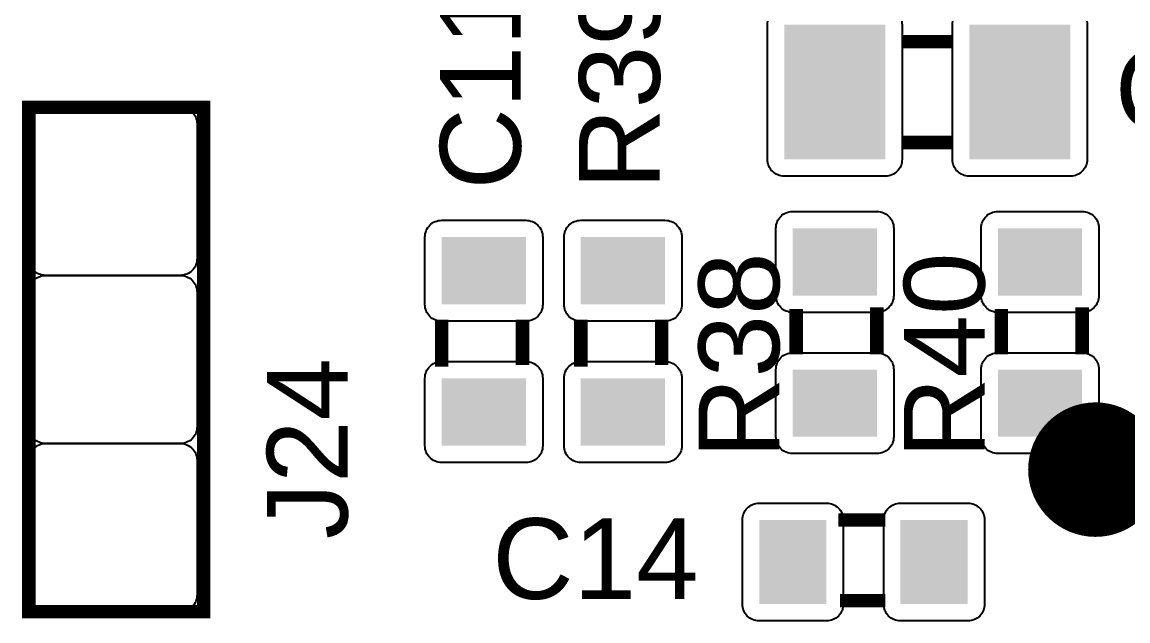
# Model space of a CAD drawing. Header units: inches. Extents: x -2.62 to 2.61, y -2.28 to 2.28.
# Drawn here: x -1.58 to -0.922, y -1.732 to -1.376 of the extents above; entities that cross this region are included whole.
import ezdxf

# ---------------------------------------------------------------- set-up
doc = ezdxf.new("R2010")
doc.units = ezdxf.units.IN
doc.layers.get('0').update_dxf_attribs({"linetype": 'CONTINUOUS'})

# ---------------------------------------------------------------- blocks, each defined once
blk = doc.blocks.new('RPAD')
blk.add_trace([(-0.5, -0.5), (-0.5, 0.5), (0.5, -0.5), (0.5, 0.5)])
blk = doc.blocks.new('EPAD')
at = {"const_width": 0.5}
blk.add_lwpolyline([(-0.25, 0, 1), (0.25, 0, 1)], format="xyb", close=True, dxfattribs=at)

msp = doc.modelspace()

# ---------------------------------------------------------------- linework, layer by layer
for points in [[(-1.056734, -1.375278), (-1.056586, -1.376283), (-1.056535, -1.377323), (-1.056535, -1.457323), (-1.056586, -1.458362), (-1.056734, -1.459367), (-1.056976, -1.460334), (-1.057307, -1.461258), (-1.057722, -1.462135), (-1.058217, -1.462959), (-1.058786, -1.463726), (-1.059426, -1.464432), (-1.060132, -1.465072), (-1.0609, -1.465642), (-1.061724, -1.466137), (-1.0626, -1.466551), (-1.063524, -1.466882), (-1.064491, -1.467124), (-1.065496, -1.467272), (-1.066535, -1.467323), (-1.126535, -1.467323), (-1.127575, -1.467272), (-1.12858, -1.467124), (-1.129547, -1.466882), (-1.130471, -1.466551), (-1.131347, -1.466137), (-1.132171, -1.465642), (-1.132939, -1.465072), (-1.133645, -1.464432), (-1.134285, -1.463726), (-1.134854, -1.462959), (-1.135349, -1.462135), (-1.135764, -1.461258), (-1.136094, -1.460334), (-1.136337, -1.459367), (-1.136485, -1.458362), (-1.136535, -1.457323), (-1.136535, -1.377323), (-1.136485, -1.376283), (-1.136337, -1.375278)], [(-0.946734, -1.375278), (-0.946586, -1.376283), (-0.946535, -1.377323), (-0.946535, -1.457323), (-0.946586, -1.458362), (-0.946734, -1.459367), (-0.946976, -1.460334), (-0.947307, -1.461258), (-0.947722, -1.462135), (-0.948217, -1.462959), (-0.948786, -1.463726), (-0.949426, -1.464432), (-0.950132, -1.465072), (-0.9509, -1.465642), (-0.951724, -1.466137), (-0.9526, -1.466551), (-0.953524, -1.466882), (-0.954491, -1.467124), (-0.955496, -1.467272), (-0.956535, -1.467323), (-1.016535, -1.467323), (-1.017575, -1.467272), (-1.01858, -1.467124), (-1.019547, -1.466882), (-1.020471, -1.466551), (-1.021347, -1.466137), (-1.022171, -1.465642), (-1.022939, -1.465072), (-1.023645, -1.464432), (-1.024285, -1.463726), (-1.024854, -1.462959), (-1.025349, -1.462135), (-1.025764, -1.461258), (-1.026094, -1.460334), (-1.026337, -1.459367), (-1.026485, -1.458362), (-1.026535, -1.457323), (-1.026535, -1.377323), (-1.026485, -1.376283), (-1.026337, -1.375278)]]:
    msp.add_lwpolyline(points)
at = {"const_width": 0.008}
for points in [[(-1.056535, -1.387323), (-1.026535, -1.387323)], [(-1.056535, -1.387323), (-1.026535, -1.387323)], [(-1.056535, -1.387323), (-1.026535, -1.387323)], [(-1.575669, -1.726378), (-1.471732, -1.726378), (-1.471732, -1.426378), (-1.575669, -1.426378), (-1.575669, -1.726378)], [(-1.575669, -1.726378), (-1.471732, -1.726378), (-1.471732, -1.426378), (-1.575669, -1.426378), (-1.575669, -1.726378)], [(-1.575669, -1.726378), (-1.471732, -1.726378), (-1.471732, -1.426378), (-1.575669, -1.426378), (-1.575669, -1.726378)], [(-1.056535, -1.447323), (-1.026535, -1.447323)], [(-1.056535, -1.447323), (-1.026535, -1.447323)], [(-1.056535, -1.447323), (-1.026535, -1.447323)], [(-1.119535, -1.573362), (-1.119535, -1.546362)], [(-1.119535, -1.573362), (-1.119535, -1.546362)], [(-1.119535, -1.573362), (-1.119535, -1.546362)], [(-1.071535, -1.573362), (-1.071535, -1.545362)], [(-1.071535, -1.573362), (-1.071535, -1.545362)], [(-1.071535, -1.573362), (-1.071535, -1.545362)], [(-0.997488, -1.573362), (-0.997488, -1.546362)], [(-0.997488, -1.573362), (-0.997488, -1.546362)], [(-0.997488, -1.573362), (-0.997488, -1.546362)], [(-0.949488, -1.573362), (-0.949488, -1.545362)], [(-0.949488, -1.573362), (-0.949488, -1.545362)], [(-0.949488, -1.573362), (-0.949488, -1.545362)], [(-1.330197, -1.552622), (-1.330197, -1.580622)], [(-1.330197, -1.552622), (-1.330197, -1.580622)], [(-1.330197, -1.552622), (-1.330197, -1.580622)], [(-1.282197, -1.552622), (-1.282197, -1.579622)], [(-1.282197, -1.552622), (-1.282197, -1.579622)], [(-1.282197, -1.552622), (-1.282197, -1.579622)], [(-1.24752, -1.552622), (-1.24752, -1.580622)], [(-1.24752, -1.552622), (-1.24752, -1.580622)], [(-1.24752, -1.552622), (-1.24752, -1.580622)], [(-1.19952, -1.552622), (-1.19952, -1.579622)], [(-1.19952, -1.552622), (-1.19952, -1.579622)], [(-1.19952, -1.552622), (-1.19952, -1.579622)], [(-1.06648, -1.67185), (-1.09448, -1.67185)], [(-1.06648, -1.67185), (-1.09448, -1.67185)], [(-1.06648, -1.67185), (-1.09448, -1.67185)], [(-1.06648, -1.71985), (-1.09348, -1.71985)], [(-1.06648, -1.71985), (-1.09348, -1.71985)], [(-1.06648, -1.71985), (-1.09348, -1.71985)]]:
    msp.add_lwpolyline(points, dxfattribs=at)
for points in [[(-1.475669, -1.436378), (-1.475669, -1.516378), (-1.47572, -1.517417), (-1.475868, -1.518422), (-1.47611, -1.519389), (-1.476441, -1.520313), (-1.476856, -1.52119), (-1.47735, -1.522014), (-1.47792, -1.522781), (-1.47856, -1.523487), (-1.479266, -1.524128), (-1.480033, -1.524697), (-1.480857, -1.525191), (-1.481734, -1.525606), (-1.482658, -1.525937), (-1.483625, -1.526179), (-1.48463, -1.526328), (-1.485669, -1.526378), (-1.565669, -1.526378), (-1.566709, -1.526328), (-1.567714, -1.526179), (-1.568681, -1.525937), (-1.569605, -1.525606), (-1.570481, -1.525191), (-1.571305, -1.524697), (-1.572072, -1.524128), (-1.572779, -1.523487), (-1.573419, -1.522781), (-1.573988, -1.522014), (-1.574483, -1.52119), (-1.574898, -1.520313), (-1.575228, -1.519389), (-1.57547, -1.518422), (-1.575619, -1.517417), (-1.575669, -1.516378), (-1.575669, -1.436378), (-1.575619, -1.435339), (-1.57547, -1.434333), (-1.575228, -1.433367), (-1.574898, -1.432443), (-1.574483, -1.431566), (-1.573988, -1.430742), (-1.573419, -1.429974), (-1.572779, -1.429269), (-1.572072, -1.428628), (-1.571305, -1.428059), (-1.570481, -1.427565), (-1.569605, -1.42715), (-1.568681, -1.426819), (-1.567714, -1.426577), (-1.566709, -1.426428), (-1.565669, -1.426378), (-1.485669, -1.426378), (-1.48463, -1.426428), (-1.483625, -1.426577), (-1.482658, -1.426819), (-1.481734, -1.42715), (-1.480857, -1.427565), (-1.480033, -1.428059), (-1.479266, -1.428628), (-1.47856, -1.429269), (-1.47792, -1.429974), (-1.47735, -1.430742), (-1.476856, -1.431566), (-1.476441, -1.432443), (-1.47611, -1.433367), (-1.475868, -1.434333), (-1.47572, -1.435339), (-1.475669, -1.436378)], [(-1.131535, -1.538362), (-1.131535, -1.498362), (-1.131485, -1.497323), (-1.131337, -1.496318), (-1.131094, -1.495351), (-1.130764, -1.494427), (-1.130349, -1.49355), (-1.129854, -1.492726), (-1.129285, -1.491959), (-1.128645, -1.491253), (-1.127939, -1.490613), (-1.127171, -1.490043), (-1.126347, -1.489549), (-1.125471, -1.489134), (-1.124547, -1.488803), (-1.12358, -1.488561), (-1.122575, -1.488413), (-1.121535, -1.488362), (-1.071535, -1.488362), (-1.070496, -1.488413), (-1.069491, -1.488561), (-1.068524, -1.488803), (-1.0676, -1.489134), (-1.066724, -1.489549), (-1.0659, -1.490043), (-1.065132, -1.490613), (-1.064426, -1.491253), (-1.063786, -1.491959), (-1.063217, -1.492726), (-1.062722, -1.49355), (-1.062307, -1.494427), (-1.061976, -1.495351), (-1.061734, -1.496318), (-1.061586, -1.497323), (-1.061535, -1.498362), (-1.061535, -1.538362), (-1.061586, -1.539402), (-1.061734, -1.540407), (-1.061976, -1.541374), (-1.062307, -1.542298), (-1.062722, -1.543174), (-1.063217, -1.543998), (-1.063786, -1.544766), (-1.064426, -1.545472), (-1.065132, -1.546112), (-1.0659, -1.546681), (-1.066724, -1.547176), (-1.0676, -1.547591), (-1.068524, -1.547921), (-1.069491, -1.548163), (-1.070496, -1.548312), (-1.071535, -1.548362), (-1.121535, -1.548362), (-1.122575, -1.548312), (-1.12358, -1.548163), (-1.124547, -1.547921), (-1.125471, -1.547591), (-1.126347, -1.547176), (-1.127171, -1.546681), (-1.127939, -1.546112), (-1.128645, -1.545472), (-1.129285, -1.544766), (-1.129854, -1.543998), (-1.130349, -1.543174), (-1.130764, -1.542298), (-1.131094, -1.541374), (-1.131337, -1.540407), (-1.131485, -1.539402), (-1.131535, -1.538362)], [(-1.009488, -1.538362), (-1.009488, -1.498362), (-1.009438, -1.497323), (-1.009289, -1.496318), (-1.009047, -1.495351), (-1.008717, -1.494427), (-1.008302, -1.49355), (-1.007807, -1.492726), (-1.007238, -1.491959), (-1.006598, -1.491253), (-1.005891, -1.490613), (-1.005124, -1.490043), (-1.0043, -1.489549), (-1.003424, -1.489134), (-1.0025, -1.488803), (-1.001533, -1.488561), (-1.000528, -1.488413), (-0.999488, -1.488362), (-0.949488, -1.488362), (-0.948449, -1.488413), (-0.947444, -1.488561), (-0.946477, -1.488803), (-0.945553, -1.489134), (-0.944676, -1.489549), (-0.943852, -1.490043), (-0.943085, -1.490613), (-0.942379, -1.491253), (-0.941739, -1.491959), (-0.941169, -1.492726), (-0.940674, -1.49355), (-0.94026, -1.494427), (-0.939929, -1.495351), (-0.939687, -1.496318), (-0.939539, -1.497323), (-0.939488, -1.498362), (-0.939488, -1.538362), (-0.939539, -1.539402), (-0.939687, -1.540407), (-0.939929, -1.541374), (-0.94026, -1.542298), (-0.940674, -1.543174), (-0.941169, -1.543998), (-0.941739, -1.544766), (-0.942379, -1.545472), (-0.943085, -1.546112), (-0.943852, -1.546681), (-0.944676, -1.547176), (-0.945553, -1.547591), (-0.946477, -1.547921), (-0.947444, -1.548163), (-0.948449, -1.548312), (-0.949488, -1.548362), (-0.999488, -1.548362), (-1.000528, -1.548312), (-1.001533, -1.548163), (-1.0025, -1.547921), (-1.003424, -1.547591), (-1.0043, -1.547176), (-1.005124, -1.546681), (-1.005891, -1.546112), (-1.006598, -1.545472), (-1.007238, -1.544766), (-1.007807, -1.543998), (-1.008302, -1.543174), (-1.008717, -1.542298), (-1.009047, -1.541374), (-1.009289, -1.540407), (-1.009438, -1.539402), (-1.009488, -1.538362)], [(-1.270197, -1.503622), (-1.270197, -1.543622), (-1.270247, -1.544661), (-1.270396, -1.545667), (-1.270638, -1.546633), (-1.270969, -1.547557), (-1.271383, -1.548434), (-1.271878, -1.549258), (-1.272447, -1.550026), (-1.273087, -1.550731), (-1.273794, -1.551372), (-1.274561, -1.551941), (-1.275385, -1.552435), (-1.276261, -1.55285), (-1.277185, -1.553181), (-1.278152, -1.553423), (-1.279157, -1.553572), (-1.280197, -1.553622), (-1.330197, -1.553622), (-1.331236, -1.553572), (-1.332241, -1.553423), (-1.333208, -1.553181), (-1.334132, -1.55285), (-1.335009, -1.552435), (-1.335833, -1.551941), (-1.3366, -1.551372), (-1.337306, -1.550731), (-1.337946, -1.550026), (-1.338516, -1.549258), (-1.339011, -1.548434), (-1.339425, -1.547557), (-1.339756, -1.546633), (-1.339998, -1.545667), (-1.340146, -1.544661), (-1.340197, -1.543622), (-1.340197, -1.503622), (-1.340146, -1.502583), (-1.339998, -1.501578), (-1.339756, -1.500611), (-1.339425, -1.499687), (-1.339011, -1.49881), (-1.338516, -1.497986), (-1.337946, -1.497219), (-1.337306, -1.496513), (-1.3366, -1.495872), (-1.335833, -1.495303), (-1.335009, -1.494809), (-1.334132, -1.494394), (-1.333208, -1.494063), (-1.332241, -1.493821), (-1.331236, -1.493672), (-1.330197, -1.493622), (-1.280197, -1.493622), (-1.279157, -1.493672), (-1.278152, -1.493821), (-1.277185, -1.494063), (-1.276261, -1.494394), (-1.275385, -1.494809), (-1.274561, -1.495303), (-1.273794, -1.495872), (-1.273087, -1.496513), (-1.272447, -1.497219), (-1.271878, -1.497986), (-1.271383, -1.49881), (-1.270969, -1.499687), (-1.270638, -1.500611), (-1.270396, -1.501578), (-1.270247, -1.502583), (-1.270197, -1.503622)], [(-1.18752, -1.503622), (-1.18752, -1.543622), (-1.18757, -1.544661), (-1.187719, -1.545667), (-1.187961, -1.546633), (-1.188291, -1.547557), (-1.188706, -1.548434), (-1.189201, -1.549258), (-1.18977, -1.550026), (-1.19041, -1.550731), (-1.191117, -1.551372), (-1.191884, -1.551941), (-1.192708, -1.552435), (-1.193584, -1.55285), (-1.194508, -1.553181), (-1.195475, -1.553423), (-1.19648, -1.553572), (-1.19752, -1.553622), (-1.24752, -1.553622), (-1.248559, -1.553572), (-1.249564, -1.553423), (-1.250531, -1.553181), (-1.251455, -1.55285), (-1.252331, -1.552435), (-1.253156, -1.551941), (-1.253923, -1.551372), (-1.254629, -1.550731), (-1.255269, -1.550026), (-1.255839, -1.549258), (-1.256333, -1.548434), (-1.256748, -1.547557), (-1.257079, -1.546633), (-1.257321, -1.545667), (-1.257469, -1.544661), (-1.25752, -1.543622), (-1.25752, -1.503622), (-1.257469, -1.502583), (-1.257321, -1.501578), (-1.257079, -1.500611), (-1.256748, -1.499687), (-1.256333, -1.49881), (-1.255839, -1.497986), (-1.255269, -1.497219), (-1.254629, -1.496513), (-1.253923, -1.495872), (-1.253156, -1.495303), (-1.252331, -1.494809), (-1.251455, -1.494394), (-1.250531, -1.494063), (-1.249564, -1.493821), (-1.248559, -1.493672), (-1.24752, -1.493622), (-1.19752, -1.493622), (-1.19648, -1.493672), (-1.195475, -1.493821), (-1.194508, -1.494063), (-1.193584, -1.494394), (-1.192708, -1.494809), (-1.191884, -1.495303), (-1.191117, -1.495872), (-1.19041, -1.496513), (-1.18977, -1.497219), (-1.189201, -1.497986), (-1.188706, -1.49881), (-1.188291, -1.499687), (-1.187961, -1.500611), (-1.187719, -1.501578), (-1.18757, -1.502583), (-1.18752, -1.503622)], [(-1.475669, -1.536378), (-1.475669, -1.616378), (-1.47572, -1.617417), (-1.475868, -1.618422), (-1.47611, -1.619389), (-1.476441, -1.620313), (-1.476856, -1.62119), (-1.47735, -1.622014), (-1.47792, -1.622781), (-1.47856, -1.623487), (-1.479266, -1.624128), (-1.480033, -1.624697), (-1.480857, -1.625191), (-1.481734, -1.625606), (-1.482658, -1.625937), (-1.483625, -1.626179), (-1.48463, -1.626328), (-1.485669, -1.626378), (-1.565669, -1.626378), (-1.566709, -1.626328), (-1.567714, -1.626179), (-1.568681, -1.625937), (-1.569605, -1.625606), (-1.570481, -1.625191), (-1.571305, -1.624697), (-1.572072, -1.624128), (-1.572779, -1.623487), (-1.573419, -1.622781), (-1.573988, -1.622014), (-1.574483, -1.62119), (-1.574898, -1.620313), (-1.575228, -1.619389), (-1.57547, -1.618422), (-1.575619, -1.617417), (-1.575669, -1.616378), (-1.575669, -1.536378), (-1.575619, -1.535339), (-1.57547, -1.534333), (-1.575228, -1.533367), (-1.574898, -1.532443), (-1.574483, -1.531566), (-1.573988, -1.530742), (-1.573419, -1.529974), (-1.572779, -1.529269), (-1.572072, -1.528628), (-1.571305, -1.528059), (-1.570481, -1.527565), (-1.569605, -1.52715), (-1.568681, -1.526819), (-1.567714, -1.526577), (-1.566709, -1.526428), (-1.565669, -1.526378), (-1.485669, -1.526378), (-1.48463, -1.526428), (-1.483625, -1.526577), (-1.482658, -1.526819), (-1.481734, -1.52715), (-1.480857, -1.527565), (-1.480033, -1.528059), (-1.479266, -1.528628), (-1.47856, -1.529269), (-1.47792, -1.529974), (-1.47735, -1.530742), (-1.476856, -1.531566), (-1.476441, -1.532443), (-1.47611, -1.533367), (-1.475868, -1.534333), (-1.47572, -1.535339), (-1.475669, -1.536378)], [(-1.270197, -1.587622), (-1.270197, -1.627622), (-1.270247, -1.628661), (-1.270396, -1.629667), (-1.270638, -1.630633), (-1.270969, -1.631557), (-1.271383, -1.632434), (-1.271878, -1.633258), (-1.272447, -1.634026), (-1.273087, -1.634731), (-1.273794, -1.635372), (-1.274561, -1.635941), (-1.275385, -1.636435), (-1.276261, -1.63685), (-1.277185, -1.637181), (-1.278152, -1.637423), (-1.279157, -1.637572), (-1.280197, -1.637622), (-1.330197, -1.637622), (-1.331236, -1.637572), (-1.332241, -1.637423), (-1.333208, -1.637181), (-1.334132, -1.63685), (-1.335009, -1.636435), (-1.335833, -1.635941), (-1.3366, -1.635372), (-1.337306, -1.634731), (-1.337946, -1.634026), (-1.338516, -1.633258), (-1.339011, -1.632434), (-1.339425, -1.631557), (-1.339756, -1.630633), (-1.339998, -1.629667), (-1.340146, -1.628661), (-1.340197, -1.627622), (-1.340197, -1.587622), (-1.340146, -1.586583), (-1.339998, -1.585578), (-1.339756, -1.584611), (-1.339425, -1.583687), (-1.339011, -1.58281), (-1.338516, -1.581986), (-1.337946, -1.581219), (-1.337306, -1.580513), (-1.3366, -1.579872), (-1.335833, -1.579303), (-1.335009, -1.578809), (-1.334132, -1.578394), (-1.333208, -1.578063), (-1.332241, -1.577821), (-1.331236, -1.577672), (-1.330197, -1.577622), (-1.280197, -1.577622), (-1.279157, -1.577672), (-1.278152, -1.577821), (-1.277185, -1.578063), (-1.276261, -1.578394), (-1.275385, -1.578809), (-1.274561, -1.579303), (-1.273794, -1.579872), (-1.273087, -1.580513), (-1.272447, -1.581219), (-1.271878, -1.581986), (-1.271383, -1.58281), (-1.270969, -1.583687), (-1.270638, -1.584611), (-1.270396, -1.585578), (-1.270247, -1.586583), (-1.270197, -1.587622)], [(-1.18752, -1.587622), (-1.18752, -1.627622), (-1.18757, -1.628661), (-1.187719, -1.629667), (-1.187961, -1.630633), (-1.188291, -1.631557), (-1.188706, -1.632434), (-1.189201, -1.633258), (-1.18977, -1.634026), (-1.19041, -1.634731), (-1.191117, -1.635372), (-1.191884, -1.635941), (-1.192708, -1.636435), (-1.193584, -1.63685), (-1.194508, -1.637181), (-1.195475, -1.637423), (-1.19648, -1.637572), (-1.19752, -1.637622), (-1.24752, -1.637622), (-1.248559, -1.637572), (-1.249564, -1.637423), (-1.250531, -1.637181), (-1.251455, -1.63685), (-1.252331, -1.636435), (-1.253156, -1.635941), (-1.253923, -1.635372), (-1.254629, -1.634731), (-1.255269, -1.634026), (-1.255839, -1.633258), (-1.256333, -1.632434), (-1.256748, -1.631557), (-1.257079, -1.630633), (-1.257321, -1.629667), (-1.257469, -1.628661), (-1.25752, -1.627622), (-1.25752, -1.587622), (-1.257469, -1.586583), (-1.257321, -1.585578), (-1.257079, -1.584611), (-1.256748, -1.583687), (-1.256333, -1.58281), (-1.255839, -1.581986), (-1.255269, -1.581219), (-1.254629, -1.580513), (-1.253923, -1.579872), (-1.253156, -1.579303), (-1.252331, -1.578809), (-1.251455, -1.578394), (-1.250531, -1.578063), (-1.249564, -1.577821), (-1.248559, -1.577672), (-1.24752, -1.577622), (-1.19752, -1.577622), (-1.19648, -1.577672), (-1.195475, -1.577821), (-1.194508, -1.578063), (-1.193584, -1.578394), (-1.192708, -1.578809), (-1.191884, -1.579303), (-1.191117, -1.579872), (-1.19041, -1.580513), (-1.18977, -1.581219), (-1.189201, -1.581986), (-1.188706, -1.58281), (-1.188291, -1.583687), (-1.187961, -1.584611), (-1.187719, -1.585578), (-1.18757, -1.586583), (-1.18752, -1.587622)], [(-1.131535, -1.622362), (-1.131535, -1.582362), (-1.131485, -1.581323), (-1.131337, -1.580318), (-1.131094, -1.579351), (-1.130764, -1.578427), (-1.130349, -1.57755), (-1.129854, -1.576726), (-1.129285, -1.575959), (-1.128645, -1.575253), (-1.127939, -1.574613), (-1.127171, -1.574043), (-1.126347, -1.573549), (-1.125471, -1.573134), (-1.124547, -1.572803), (-1.12358, -1.572561), (-1.122575, -1.572413), (-1.121535, -1.572362), (-1.071535, -1.572362), (-1.070496, -1.572413), (-1.069491, -1.572561), (-1.068524, -1.572803), (-1.0676, -1.573134), (-1.066724, -1.573549), (-1.0659, -1.574043), (-1.065132, -1.574613), (-1.064426, -1.575253), (-1.063786, -1.575959), (-1.063217, -1.576726), (-1.062722, -1.57755), (-1.062307, -1.578427), (-1.061976, -1.579351), (-1.061734, -1.580318), (-1.061586, -1.581323), (-1.061535, -1.582362), (-1.061535, -1.622362), (-1.061586, -1.623402), (-1.061734, -1.624407), (-1.061976, -1.625374), (-1.062307, -1.626298), (-1.062722, -1.627174), (-1.063217, -1.627998), (-1.063786, -1.628766), (-1.064426, -1.629472), (-1.065132, -1.630112), (-1.0659, -1.630681), (-1.066724, -1.631176), (-1.0676, -1.631591), (-1.068524, -1.631921), (-1.069491, -1.632163), (-1.070496, -1.632312), (-1.071535, -1.632362), (-1.121535, -1.632362), (-1.122575, -1.632312), (-1.12358, -1.632163), (-1.124547, -1.631921), (-1.125471, -1.631591), (-1.126347, -1.631176), (-1.127171, -1.630681), (-1.127939, -1.630112), (-1.128645, -1.629472), (-1.129285, -1.628766), (-1.129854, -1.627998), (-1.130349, -1.627174), (-1.130764, -1.626298), (-1.131094, -1.625374), (-1.131337, -1.624407), (-1.131485, -1.623402), (-1.131535, -1.622362)], [(-1.009488, -1.622362), (-1.009488, -1.582362), (-1.009438, -1.581323), (-1.009289, -1.580318), (-1.009047, -1.579351), (-1.008717, -1.578427), (-1.008302, -1.57755), (-1.007807, -1.576726), (-1.007238, -1.575959), (-1.006598, -1.575253), (-1.005891, -1.574613), (-1.005124, -1.574043), (-1.0043, -1.573549), (-1.003424, -1.573134), (-1.0025, -1.572803), (-1.001533, -1.572561), (-1.000528, -1.572413), (-0.999488, -1.572362), (-0.949488, -1.572362), (-0.948449, -1.572413), (-0.947444, -1.572561), (-0.946477, -1.572803), (-0.945553, -1.573134), (-0.944676, -1.573549), (-0.943852, -1.574043), (-0.943085, -1.574613), (-0.942379, -1.575253), (-0.941739, -1.575959), (-0.941169, -1.576726), (-0.940674, -1.57755), (-0.94026, -1.578427), (-0.939929, -1.579351), (-0.939687, -1.580318), (-0.939539, -1.581323), (-0.939488, -1.582362), (-0.939488, -1.622362), (-0.939539, -1.623402), (-0.939687, -1.624407), (-0.939929, -1.625374), (-0.94026, -1.626298), (-0.940674, -1.627174), (-0.941169, -1.627998), (-0.941739, -1.628766), (-0.942379, -1.629472), (-0.943085, -1.630112), (-0.943852, -1.630681), (-0.944676, -1.631176), (-0.945553, -1.631591), (-0.946477, -1.631921), (-0.947444, -1.632163), (-0.948449, -1.632312), (-0.949488, -1.632362), (-0.999488, -1.632362), (-1.000528, -1.632312), (-1.001533, -1.632163), (-1.0025, -1.631921), (-1.003424, -1.631591), (-1.0043, -1.631176), (-1.005124, -1.630681), (-1.005891, -1.630112), (-1.006598, -1.629472), (-1.007238, -1.628766), (-1.007807, -1.627998), (-1.008302, -1.627174), (-1.008717, -1.626298), (-1.009047, -1.625374), (-1.009289, -1.624407), (-1.009438, -1.623402), (-1.009488, -1.622362)], [(-1.475669, -1.636378), (-1.475669, -1.716378), (-1.47572, -1.717417), (-1.475868, -1.718422), (-1.47611, -1.719389), (-1.476441, -1.720313), (-1.476856, -1.72119), (-1.47735, -1.722014), (-1.47792, -1.722781), (-1.47856, -1.723487), (-1.479266, -1.724128), (-1.480033, -1.724697), (-1.480857, -1.725191), (-1.481734, -1.725606), (-1.482658, -1.725937), (-1.483625, -1.726179), (-1.48463, -1.726328), (-1.485669, -1.726378), (-1.565669, -1.726378), (-1.566709, -1.726328), (-1.567714, -1.726179), (-1.568681, -1.725937), (-1.569605, -1.725606), (-1.570481, -1.725191), (-1.571305, -1.724697), (-1.572072, -1.724128), (-1.572779, -1.723487), (-1.573419, -1.722781), (-1.573988, -1.722014), (-1.574483, -1.72119), (-1.574898, -1.720313), (-1.575228, -1.719389), (-1.57547, -1.718422), (-1.575619, -1.717417), (-1.575669, -1.716378), (-1.575669, -1.636378), (-1.575619, -1.635339), (-1.57547, -1.634333), (-1.575228, -1.633367), (-1.574898, -1.632443), (-1.574483, -1.631566), (-1.573988, -1.630742), (-1.573419, -1.629974), (-1.572779, -1.629269), (-1.572072, -1.628628), (-1.571305, -1.628059), (-1.570481, -1.627565), (-1.569605, -1.62715), (-1.568681, -1.626819), (-1.567714, -1.626577), (-1.566709, -1.626428), (-1.565669, -1.626378), (-1.485669, -1.626378), (-1.48463, -1.626428), (-1.483625, -1.626577), (-1.482658, -1.626819), (-1.481734, -1.62715), (-1.480857, -1.627565), (-1.480033, -1.628059), (-1.479266, -1.628628), (-1.47856, -1.629269), (-1.47792, -1.629974), (-1.47735, -1.630742), (-1.476856, -1.631566), (-1.476441, -1.632443), (-1.47611, -1.633367), (-1.475868, -1.634333), (-1.47572, -1.635339), (-1.475669, -1.636378)], [(-1.10148, -1.73185), (-1.14148, -1.73185), (-1.14252, -1.7318), (-1.143525, -1.731652), (-1.144492, -1.731409), (-1.145416, -1.731079), (-1.146292, -1.730664), (-1.147116, -1.730169), (-1.147884, -1.7296), (-1.14859, -1.72896), (-1.14923, -1.728254), (-1.149799, -1.727486), (-1.150294, -1.726662), (-1.150709, -1.725786), (-1.151039, -1.724862), (-1.151281, -1.723895), (-1.15143, -1.72289), (-1.15148, -1.72185), (-1.15148, -1.67185), (-1.15143, -1.670811), (-1.151281, -1.669806), (-1.151039, -1.668839), (-1.150709, -1.667915), (-1.150294, -1.667039), (-1.149799, -1.666215), (-1.14923, -1.665447), (-1.14859, -1.664741), (-1.147884, -1.664101), (-1.147116, -1.663531), (-1.146292, -1.663037), (-1.145416, -1.662622), (-1.144492, -1.662291), (-1.143525, -1.662049), (-1.14252, -1.661901), (-1.14148, -1.66185), (-1.10148, -1.66185), (-1.100441, -1.661901), (-1.099436, -1.662049), (-1.098469, -1.662291), (-1.097545, -1.662622), (-1.096669, -1.663037), (-1.095844, -1.663531), (-1.095077, -1.664101), (-1.094371, -1.664741), (-1.093731, -1.665447), (-1.093161, -1.666215), (-1.092667, -1.667039), (-1.092252, -1.667915), (-1.091921, -1.668839), (-1.091679, -1.669806), (-1.091531, -1.670811), (-1.09148, -1.67185), (-1.09148, -1.72185), (-1.091531, -1.72289), (-1.091679, -1.723895), (-1.091921, -1.724862), (-1.092252, -1.725786), (-1.092667, -1.726662), (-1.093161, -1.727486), (-1.093731, -1.728254), (-1.094371, -1.72896), (-1.095077, -1.7296), (-1.095844, -1.730169), (-1.096669, -1.730664), (-1.097545, -1.731079), (-1.098469, -1.731409), (-1.099436, -1.731652), (-1.100441, -1.7318), (-1.10148, -1.73185)], [(-1.01748, -1.73185), (-1.05748, -1.73185), (-1.05852, -1.7318), (-1.059525, -1.731652), (-1.060492, -1.731409), (-1.061416, -1.731079), (-1.062292, -1.730664), (-1.063116, -1.730169), (-1.063884, -1.7296), (-1.06459, -1.72896), (-1.06523, -1.728254), (-1.065799, -1.727486), (-1.066294, -1.726662), (-1.066709, -1.725786), (-1.067039, -1.724862), (-1.067281, -1.723895), (-1.06743, -1.72289), (-1.06748, -1.72185), (-1.06748, -1.67185), (-1.06743, -1.670811), (-1.067281, -1.669806), (-1.067039, -1.668839), (-1.066709, -1.667915), (-1.066294, -1.667039), (-1.065799, -1.666215), (-1.06523, -1.665447), (-1.06459, -1.664741), (-1.063884, -1.664101), (-1.063116, -1.663531), (-1.062292, -1.663037), (-1.061416, -1.662622), (-1.060492, -1.662291), (-1.059525, -1.662049), (-1.05852, -1.661901), (-1.05748, -1.66185), (-1.01748, -1.66185), (-1.016441, -1.661901), (-1.015436, -1.662049), (-1.014469, -1.662291), (-1.013545, -1.662622), (-1.012669, -1.663037), (-1.011844, -1.663531), (-1.011077, -1.664101), (-1.010371, -1.664741), (-1.009731, -1.665447), (-1.009161, -1.666215), (-1.008667, -1.667039), (-1.008252, -1.667915), (-1.007921, -1.668839), (-1.007679, -1.669806), (-1.007531, -1.670811), (-1.00748, -1.67185), (-1.00748, -1.72185), (-1.007531, -1.72289), (-1.007679, -1.723895), (-1.007921, -1.724862), (-1.008252, -1.725786), (-1.008667, -1.726662), (-1.009161, -1.727486), (-1.009731, -1.728254), (-1.010371, -1.72896), (-1.011077, -1.7296), (-1.011844, -1.730169), (-1.012669, -1.730664), (-1.013545, -1.731079), (-1.014469, -1.731409), (-1.015436, -1.731652), (-1.016441, -1.7318), (-1.01748, -1.73185)]]:
    msp.add_lwpolyline(points, close=True)

# ---------------------------------------------------------------- block references
at = {"yscale": 0.08}
for name, p, xscale in [('RPAD', (-1.096535, -1.417323), 0.06), ('RPAD', (-0.986535, -1.417323), 0.06), ('EPAD', (-0.941587, -1.641888), 0.08)]:
    msp.add_blockref(name, p, dxfattribs=dict(at, xscale=xscale))
at = {"xscale": 0.04, "yscale": 0.05}
for p, rotation in [((-1.096535, -1.518362), 90), ((-0.974488, -1.518362), 90), ((-1.305197, -1.523622), -90), ((-1.22252, -1.523622), -90), ((-1.096535, -1.602362), 90), ((-0.974488, -1.602362), 90), ((-1.305197, -1.607622), -90), ((-1.22252, -1.607622), -90), ((-1.12148, -1.69685), 180), ((-1.03748, -1.69685), 180)]:
    msp.add_blockref('RPAD', p, dxfattribs=dict(at, rotation=rotation))

# ---------------------------------------------------------------- texts
at = {"width": 1.041667}
for s, p in [('C11', (-1.283252, -1.475268)), ('C11', (-1.283252, -1.475268)), ('C11', (-1.283252, -1.475268)), ('R39', (-1.200575, -1.475268)), ('R39', (-1.200575, -1.475268)), ('R39', (-1.200575, -1.475268)), ('R38', (-1.129535, -1.635362)), ('R38', (-1.129535, -1.635362)), ('R38', (-1.129535, -1.635362)), ('R40', (-1.007488, -1.635362)), ('R40', (-1.007488, -1.635362)), ('R40', (-1.007488, -1.635362)), ('J24', (-1.386173, -1.683268)), ('J24', (-1.386173, -1.683268)), ('J24', (-1.386173, -1.683268))]:
    msp.add_text(s, height=0.048, rotation=90, dxfattribs=at).set_placement(p)
for s, p in [('C4', (-0.930118, -1.439685)), ('C4', (-0.930118, -1.439685)), ('C4', (-0.930118, -1.439685)), ('C14', (-1.30015, -1.718795)), ('C14', (-1.30015, -1.718795)), ('C14', (-1.30015, -1.718795))]:
    msp.add_text(s, height=0.048, dxfattribs=at).set_placement(p)

doc.saveas('drawing.dxf')
